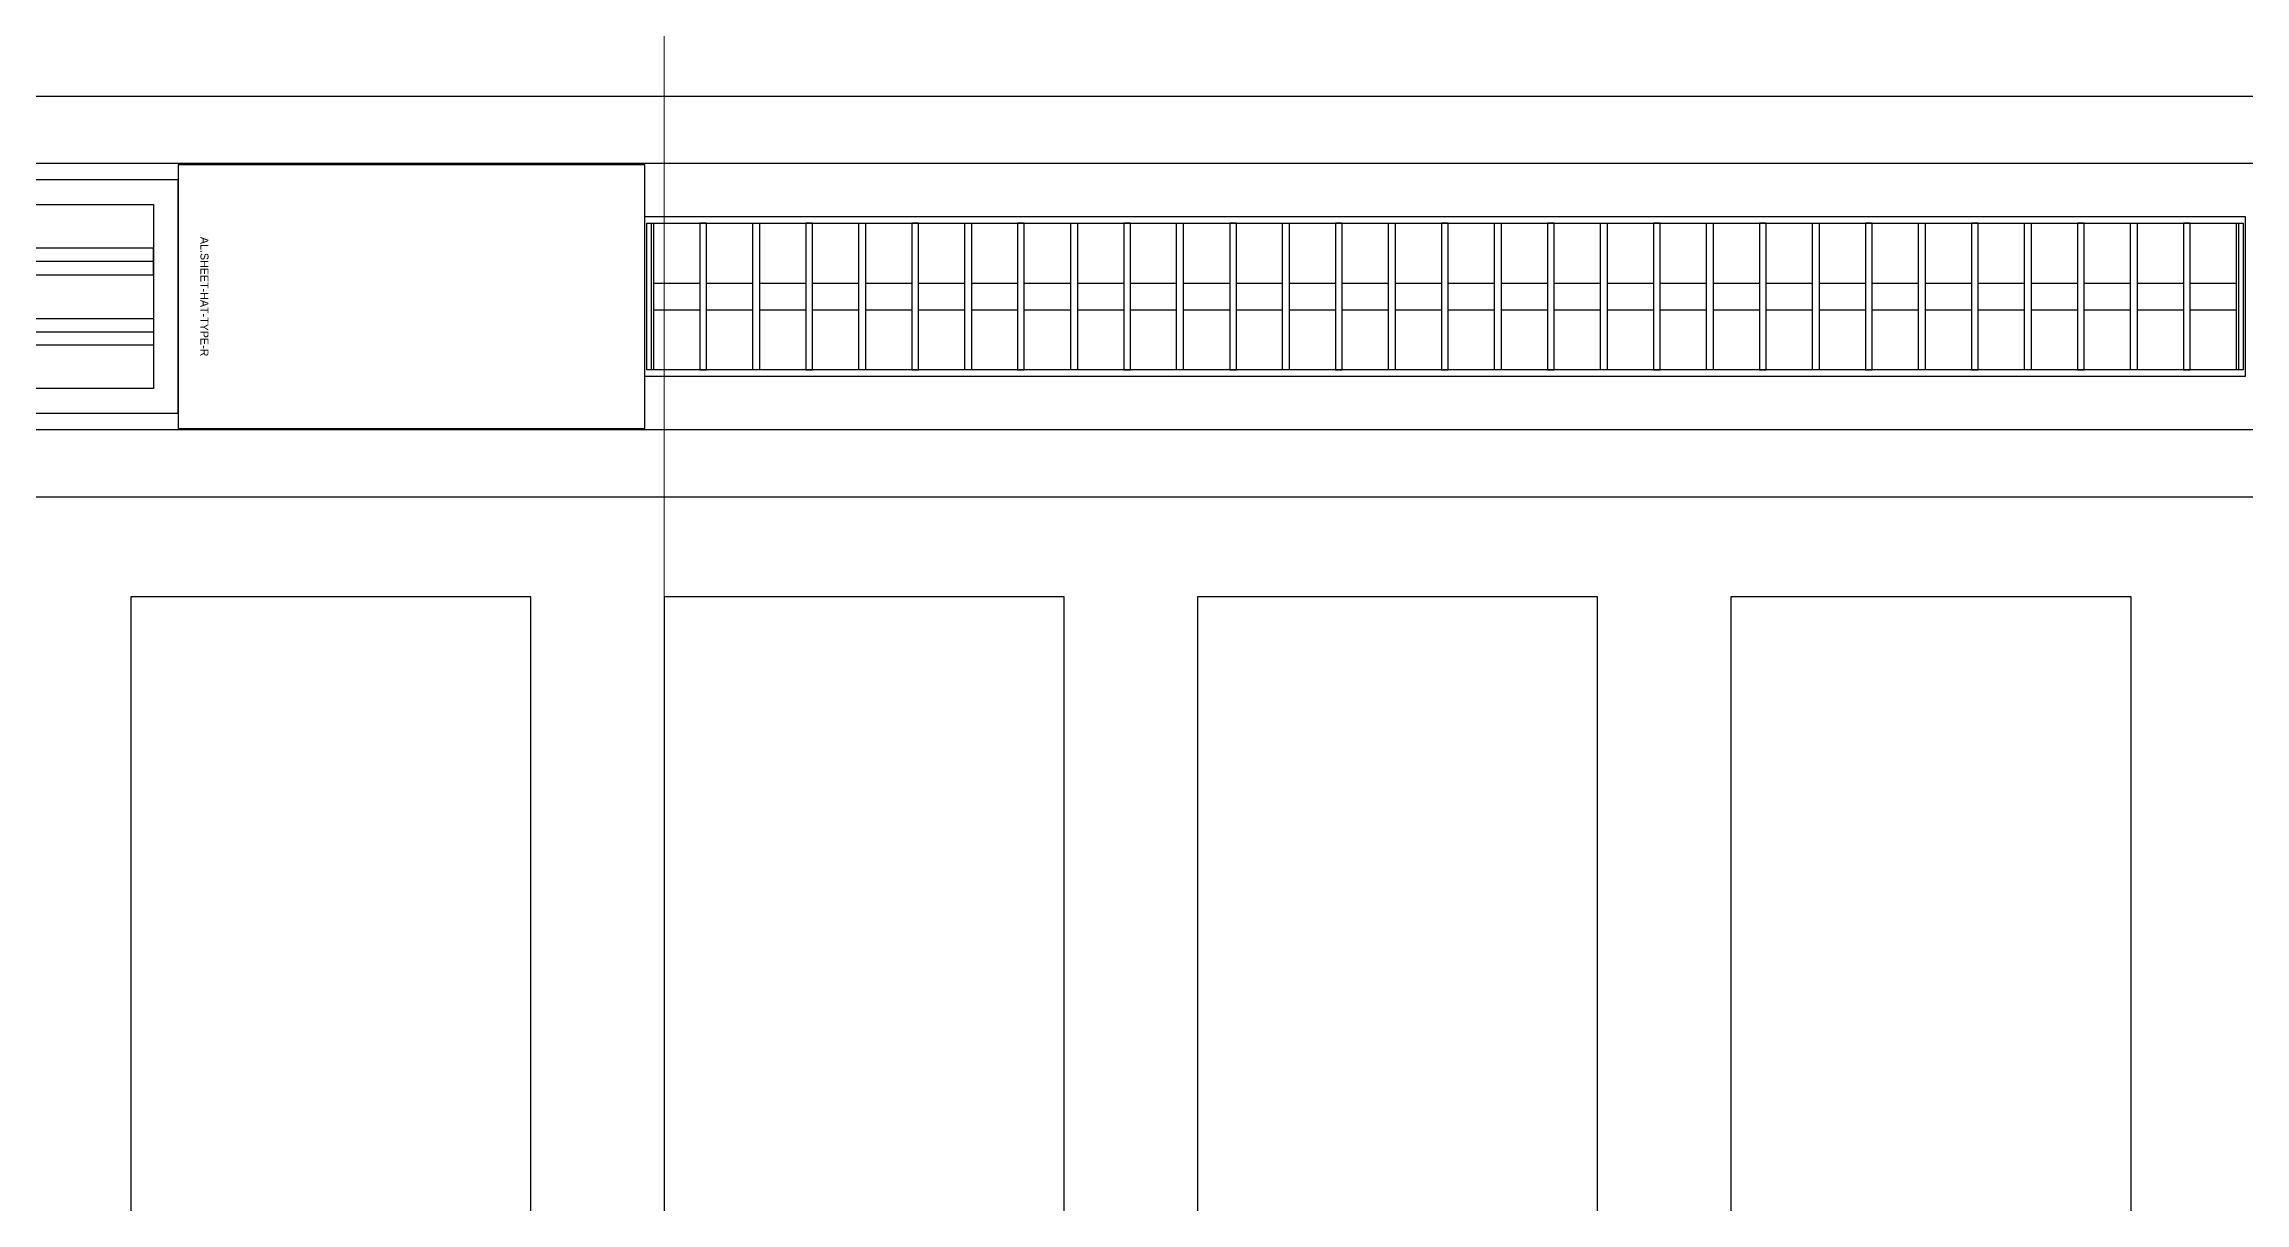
# Model space of a CAD drawing. Header units: millimetres. Extents: x -794334 to -714814, y -17806 to 22403.
# Drawn here: x -751496 to -749846, y -3251 to -2382 of the extents above; entities that cross this region are included whole.
import ezdxf
from ezdxf.enums import TextEntityAlignment as Align
from ezdxf.xclip import XClip

# ---------------------------------------------------------------- set-up
doc = ezdxf.new("R2010")
doc.units = ezdxf.units.MM
doc.header["$XCLIPFRAME"] = 0
for name, color, linetype in [('000 - WIPEOUT', 250, 'Continuous'), ('001 - ASCESSORIES', 251, 'Continuous'), ('A04_TUBE SERIES', 2, 'Continuous'), ('A11_ALU.SOLID SHEET', 2, 'Continuous')]:
    doc.layers.add(name, color=color, linetype=linetype)
doc.layers.add('G-ANNO-TEXT', color=3, linetype='Continuous', lineweight=9)

# ---------------------------------------------------------------- blocks, each defined once
blk = doc.blocks.new('*U1048')
at = {"layer": 'A11_ALU.SOLID SHEET', "color": 0}
blk.add_lwpolyline([(350, -98.8), (350, 98.8), (0, 98.8), (0, -98.8)], close=True, dxfattribs=at)
at = {"layer": 'Defpoints', "color": 250}
blk.add_point((0, 0), dxfattribs=at)
blk.add_text('AL.SHEET-HAT-TYPE-R', height=6, rotation=270, dxfattribs=at).set_placement((15, 0), align=Align.BOTTOM_CENTER)
blk = doc.blocks.new('*U1050')
at = {"layer": '001 - ASCESSORIES', "color": 0, "linetype": 'ByBlock'}
blk.add_lwpolyline([(800, 87.5), (-800, 87.5), (-800, -87.5), (800, -87.5)], close=True, dxfattribs=at)
at = {"layer": '001 - ASCESSORIES', "linetype": 'ByBlock'}
for points in [[(-781.5, 69), (781.5, 69), (781.5, -69), (-781.5, -69)], [(781.5, 36.3), (-781.5, 36.3), (-781.5, 16.3), (781.5, 16.3)], [(-781.5, -16.3), (781.5, -16.3), (781.5, -36.3), (-781.5, -36.3)]]:
    blk.add_lwpolyline(points, close=True, dxfattribs=at)
for points in [[(781.5, 26.3), (-781.5, 26.3)], [(-781.5, -26.3), (781.5, -26.3)]]:
    blk.add_lwpolyline(points, dxfattribs=at)
blk = doc.blocks.new('*U1037')
at = {"color": 1}
blk.add_wipeout([(600, -60), (-600, -60), (-600, 60), (600, 60)], dxfattribs=at).dxf.layer = '000 - WIPEOUT'
at = {"layer": '001 - ASCESSORIES', "color": 0}
blk.add_lwpolyline([(600, -60), (-600, -60), (-600, 60), (600, 60)], close=True, dxfattribs=at)
at = {"layer": '001 - ASCESSORIES'}
for points in [[(-593.5, -55), (-598.5, -55), (-598.5, 55), (-593.5, 55)], [(595, -55), (-595, -55), (-595, 55), (595, 55)], [(-558.8, -55), (-553.8, -55), (-553.8, 55), (-558.8, 55)], [(-514, -55), (-519, -55), (-519, 55), (-514, 55)], [(-479.3, -55), (-474.3, -55), (-474.3, 55), (-479.3, 55)], [(-434.6, -55), (-439.6, -55), (-439.6, 55), (-434.6, 55)], [(-399.8, -55), (-394.8, -55), (-394.8, 55), (-399.8, 55)], [(-355.1, -55), (-360.1, -55), (-360.1, 55), (-355.1, 55)], [(-320.4, -55), (-315.4, -55), (-315.4, 55), (-320.4, 55)], [(-275.6, -55), (-280.6, -55), (-280.6, 55), (-275.6, 55)], [(-240.9, -55), (-235.9, -55), (-235.9, 55), (-240.9, 55)], [(-196.2, -55), (-201.2, -55), (-201.2, 55), (-196.2, 55)], [(-161.4, -55), (-156.4, -55), (-156.4, 55), (-161.4, 55)], [(-116.7, -55), (-121.7, -55), (-121.7, 55), (-116.7, 55)], [(-82, -55), (-77, -55), (-77, 55), (-82, 55)], [(-37.2, -55), (-42.2, -55), (-42.2, 55), (-37.2, 55)], [(-2.5, -55), (2.5, -55), (2.5, 55), (-2.5, 55)], [(42.2, -55), (37.2, -55), (37.2, 55), (42.2, 55)], [(77, -55), (82, -55), (82, 55), (77, 55)], [(121.7, -55), (116.7, -55), (116.7, 55), (121.7, 55)], [(156.4, -55), (161.4, -55), (161.4, 55), (156.4, 55)], [(201.2, -55), (196.2, -55), (196.2, 55), (201.2, 55)], [(235.9, -55), (240.9, -55), (240.9, 55), (235.9, 55)], [(280.6, -55), (275.6, -55), (275.6, 55), (280.6, 55)], [(315.4, -55), (320.4, -55), (320.4, 55), (315.4, 55)], [(360.1, -55), (355.1, -55), (355.1, 55), (360.1, 55)], [(394.8, -55), (399.8, -55), (399.8, 55), (394.8, 55)], [(439.6, -55), (434.6, -55), (434.6, 55), (439.6, 55)], [(474.3, -55), (479.3, -55), (479.3, 55), (474.3, 55)], [(519, -55), (514, -55), (514, 55), (519, 55)], [(553.8, -55), (558.8, -55), (558.8, 55), (553.8, 55)], [(598.5, -55), (593.5, -55), (593.5, 55), (598.5, 55)]]:
    blk.add_lwpolyline(points, close=True, dxfattribs=at)
for points in [[(-593.5, 10), (-558.8, 10)], [(-553.8, 10), (-519, 10)], [(-514, 10), (-479.3, 10)], [(-474.3, 10), (-439.6, 10)], [(-434.6, 10), (-399.8, 10)], [(-394.8, 10), (-360.1, 10)], [(-355.1, 10), (-320.4, 10)], [(-315.4, 10), (-280.6, 10)], [(-275.6, 10), (-240.9, 10)], [(-235.9, 10), (-201.2, 10)], [(-196.2, 10), (-161.4, 10)], [(-156.4, 10), (-121.7, 10)], [(-116.7, 10), (-82, 10)], [(-77, 10), (-42.2, 10)], [(-37.2, 10), (-2.5, 10)], [(2.5, 10), (37.2, 10)], [(42.2, 10), (77, 10)], [(82, 10), (116.7, 10)], [(121.7, 10), (156.4, 10)], [(161.4, 10), (196.2, 10)], [(201.2, 10), (235.9, 10)], [(240.9, 10), (275.6, 10)], [(280.6, 10), (315.4, 10)], [(320.4, 10), (355.1, 10)], [(360.1, 10), (394.8, 10)], [(399.8, 10), (434.6, 10)], [(439.6, 10), (474.3, 10)], [(479.3, 10), (514, 10)], [(519, 10), (553.8, 10)], [(558.8, 10), (593.5, 10)], [(-593.5, -10), (-558.8, -10)], [(-553.8, -10), (-519, -10)], [(-514, -10), (-479.3, -10)], [(-474.3, -10), (-439.6, -10)], [(-434.6, -10), (-399.8, -10)], [(-394.8, -10), (-360.1, -10)], [(-355.1, -10), (-320.4, -10)], [(-315.4, -10), (-280.6, -10)], [(-275.6, -10), (-240.9, -10)], [(-235.9, -10), (-201.2, -10)], [(-196.2, -10), (-161.4, -10)], [(-156.4, -10), (-121.7, -10)], [(-116.7, -10), (-82, -10)], [(-77, -10), (-42.2, -10)], [(-37.2, -10), (-2.5, -10)], [(2.5, -10), (37.2, -10)], [(42.2, -10), (77, -10)], [(82, -10), (116.7, -10)], [(121.7, -10), (156.4, -10)], [(161.4, -10), (196.2, -10)], [(201.2, -10), (235.9, -10)], [(240.9, -10), (275.6, -10)], [(280.6, -10), (315.4, -10)], [(320.4, -10), (355.1, -10)], [(360.1, -10), (394.8, -10)], [(399.8, -10), (434.6, -10)], [(439.6, -10), (474.3, -10)], [(479.3, -10), (514, -10)], [(519, -10), (553.8, -10)], [(558.8, -10), (593.5, -10)]]:
    blk.add_lwpolyline(points, dxfattribs=at)
blk = doc.blocks.new('*U1081')
blk.add_attdef('EXTR.OVL-LENGTH_', (-25, -59.1), '', height=5)
blk.add_wipeout([(-25, 0), (25, 0), (25, 9303), (-25, 9303)]).dxf.layer = '000 - WIPEOUT'
at = {"layer": 'A04_TUBE SERIES', "color": 0}
blk.add_lwpolyline([(-25, 0), (25, 0), (25, 9303), (-25, 9303)], close=True, dxfattribs=at)
blk = doc.blocks.new('*U1240')
at = {"color": 3}
for points in [[(-437.5, -12650), (437.5, -12650), (437.5, -12950), (-437.5, -12950)], [(-437.5, -13050), (437.5, -13050), (437.5, -13350), (-437.5, -13350)], [(-437.5, -13450), (437.5, -13450), (437.5, -13750), (-437.5, -13750)], [(-437.5, -13850), (437.5, -13850), (437.5, -14150), (-437.5, -14150)]]:
    blk.add_wipeout(points, dxfattribs=at).dxf.layer = '000 - WIPEOUT'
at = {"layer": 'A11_ALU.SOLID SHEET', "color": 0, "linetype": 'ByBlock'}
for points in [[(-437.5, -12950), (437.5, -12950), (437.5, -12650), (-437.5, -12650)], [(-437.5, -13350), (437.5, -13350), (437.5, -13050), (-437.5, -13050)], [(-437.5, -13750), (437.5, -13750), (437.5, -13450), (-437.5, -13450)], [(-437.5, -14150), (437.5, -14150), (437.5, -13850), (-437.5, -13850)]]:
    blk.add_lwpolyline(points, close=True, dxfattribs=at)
blk = doc.blocks.new('*U1630')
for name, p in [('*U1048', (-6714.5, -6150.5)), ('*U1050', (-7514.5, -6150.5))]:
    blk.add_blockref(name, p)
at = {"layer": 'A11_ALU.SOLID SHEET', "color": 0, "linetype": 'ByBlock', "rotation": 90}
blk.add_blockref('*U1240', (-19400, -6813), dxfattribs=at)
blk.add_blockref('*U1037', (-5764.5, -6150.5))
at = {"layer": 'A04_TUBE SERIES', "color": 0, "linetype": 'ByBlock', "rotation": 270}
for p in [(-10453, -6025.5), (-10453, -6275.5)]:
    blk.add_blockref('*U1081', p, dxfattribs=at)

msp = doc.modelspace()

# ---------------------------------------------------------------- block references
at = {"layer": 'A11_ALU.SOLID SHEET'}
ref = msp.add_blockref('*U1630', (-744681.2, 3579), dxfattribs=at)
XClip(ref).set_block_clipping_path([(-45802.4668593339, -9620.0029952967), (23702.8690583039, 10334.9999958097)])

# ---------------------------------------------------------------- next in the draw order: linework, layer by layer
at = {"layer": 'G-ANNO-TEXT', "color": 10}
msp.add_line((-751031.1, 3496.1), (-751031.1, -11329.3), dxfattribs=at)

doc.saveas('drawing.dxf')
